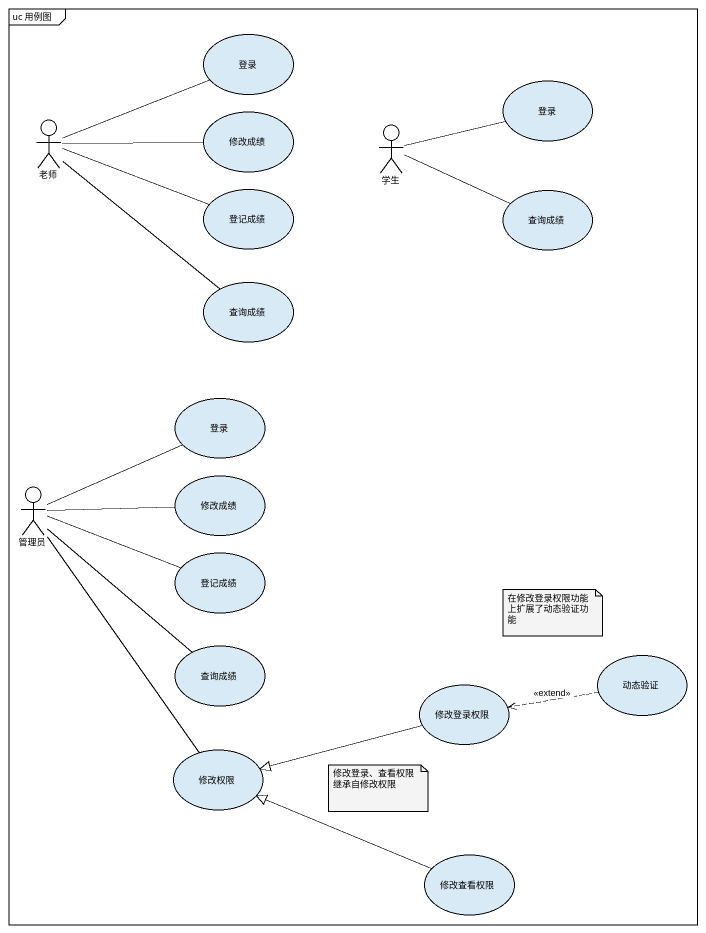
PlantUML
@startuml
mainframe uc 用例图
usecase 登录
usecase "登录" as 登录_2
actor 老师
usecase 修改成绩
actor 学生
usecase 登记成绩
usecase 查询成绩
usecase "查询成绩" as 查询成绩_2
usecase "登录" as 登录_3
actor 管理员
usecase "修改成绩" as 修改成绩_2
usecase "登记成绩" as 登记成绩_2
usecase "查询成绩" as 查询成绩_3
usecase 修改登录权限
usecase 动态验证
usecase 修改权限
usecase 修改查看权限
老师 -right- 登录
老师 -right- 修改成绩
老师 -right- 登记成绩
老师 -- 查询成绩_2
学生 -right- 登录_2
学生 -right- 查询成绩
管理员 -right- 登录_3
管理员 -right- 修改成绩_2
管理员 -right- 登记成绩_2
管理员 -- 查询成绩_3
管理员 -- 修改权限
修改登录权限 -left-|> 修改权限
动态验证 .left.> 修改登录权限 : <<extend>>
修改查看权限 -left-|> 修改权限
note as N1
  在修改登录权限功能上扩展了动态验证功能
end note
note as N2
  修改登录、查看权限继承自修改权限
end note
@enduml
